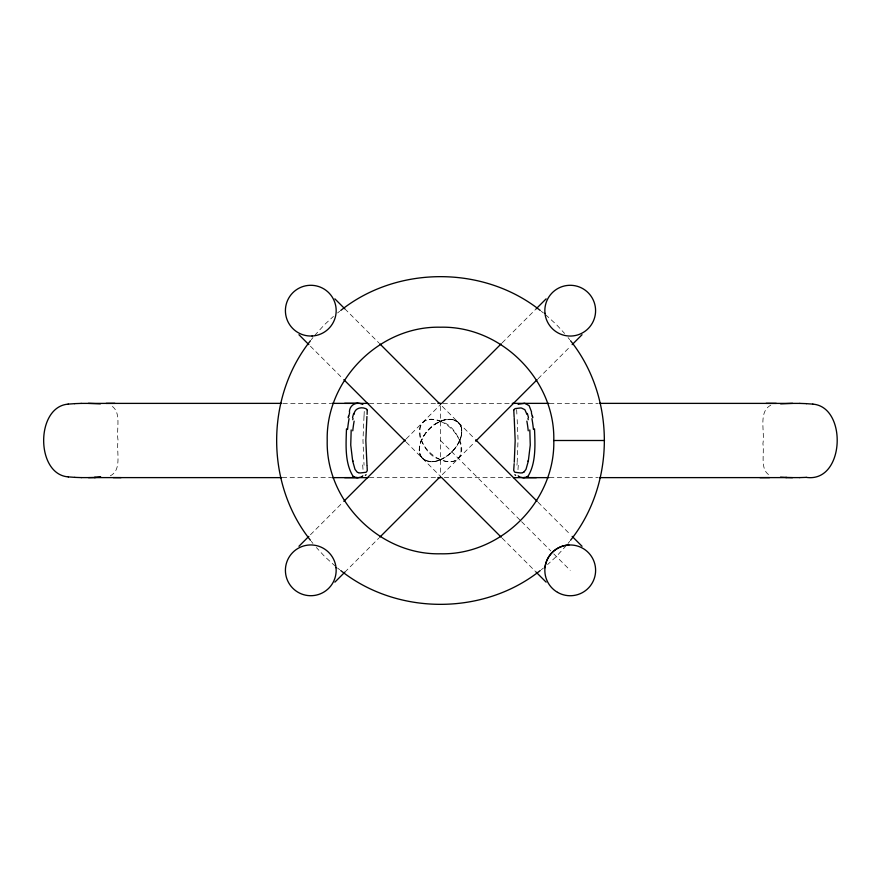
<?xml version="1.0" encoding="UTF-8"?>
<svg xmlns="http://www.w3.org/2000/svg" width="881" height="881" viewBox="0 0 881 881"><rect width="100%" height="100%" fill="white"/><g stroke="black" fill="none" stroke-linecap="round" stroke-linejoin="round"><path stroke-width="0.66" stroke-dasharray="4.41 3.3" d="M516.64 409.665L517.037 416.878M517.169 462.514L518.039 439.531L517.081 417.363M516.949 465.223L517.114 463.208M364.051 415.843L364.36 409.665M364.018 416.184L362.961 440.5L364.051 465.223M459.331 441.26L458.252 443.407A22.477 12.312 -45 0 1 443.385 458.274L441.249 459.342M311.301 339.67L312.953 337.555M568.047 543.445L569.699 541.33M314.649 335.485L324.582 324.582L333.447 316.4M566.351 545.515L556.418 556.418L547.553 564.6M310.431 534.778L342.94 502.247M406.207 438.903L439.707 405.37M502.148 342.874L536.232 308.757M344.768 572.243L378.852 538.126M442.24 474.672L474.793 442.097M538.06 378.753L570.569 346.222M337.555 312.953L339.67 311.301M541.33 569.699L543.445 568.047M437.615 422.737C422.979 428.607 406.868 461.611 433.705 461.578A28.599 15.671 -45 0 0 435.82 461.215L437.978 460.62A26.265 14.382 -45 0 0 440.159 459.816C449.541 455.741 457.283 447.713 460.62 438A27.366 14.988 -45 0 0 461.215 435.842L461.589 433.727A29.899 16.376 -45 0 0 461.732 431.69C462.679 418.057 446.028 416.713 437.615 422.737L439.751 421.658A27.818 15.241 -45 0 1 449.321 419.29L451.248 419.356A31.716 17.367 -45 0 1 453.021 419.642L458.461 422.561M110.312 475.817C122.426 469.782 116.083 451.579 118.109 440.5C115.874 429.62 122.558 410.987 110.191 405.161M770.809 405.161C757.979 411.945 765.104 431.712 762.902 443.694C764.697 453.913 759.235 470.597 770.688 475.817M282.966 403.366L330.992 403.366M369.392 403.366L436.569 403.366M443.055 403.366L510.925 403.366M549.59 403.366L598.034 403.366M282.361 477.634L331.025 477.634M369.414 477.634L436.569 477.634M444.321 477.634L510.903 477.634M549.557 477.634L597.979 477.634M453.021 419.642L451.248 419.356A31.033 17.003 -45 0 0 449.332 419.268C437.196 420.061 426.833 429.135 421.669 439.74A27.818 15.241 -45 0 0 419.279 449.299L420.116 454.629L422.539 458.439M441.249 421.658C408.266 408.421 418.244 454.012 439.751 459.342C472.734 472.579 462.756 426.988 441.249 421.658L443.385 422.748A22.477 12.312 45 0 1 458.274 437.593L459.331 439.74M439.751 459.342L437.615 458.252A22.477 12.312 45 0 1 422.726 443.407L421.669 441.26M541.33 311.301L543.445 312.953M337.555 568.047L339.67 569.699M545.515 314.649L556.418 324.582L564.6 333.447M335.485 566.351L324.582 556.418L316.4 547.553M344.768 308.757L378.852 342.874M442.24 406.328L474.793 438.903M538.06 502.247L570.569 534.778M440.5 440.5L520.594 520.671M521.574 521.651L550.801 550.911M553.786 553.896L570.205 570.326M310.431 346.222L342.94 378.753M406.207 442.097L439.707 475.63M502.148 538.126L536.232 572.243M568.047 337.555L569.699 339.67M311.301 541.33L312.953 543.445M440.5 406.207L440.5 474.551M437.758 422.605A22.543 12.345 -45 0 0 422.759 437.593L420.38 443L419.268 449.31A31.187 17.08 -45 0 0 419.631 452.999M420.854 456.149A33.137 18.149 -45 0 1 419.697 453.076M420.81 456.116A33.39 18.292 -45 0 0 424.906 460.212A33.137 18.149 -45 0 0 427.979 461.358A31.077 17.025 -45 0 0 431.668 461.732A29.899 16.376 -45 0 0 433.705 461.578L435.82 461.215A27.366 14.988 -45 0 0 437.978 460.62L440.159 459.816A24.316 13.314 -45 0 0 444.431 457.657A23.071 12.642 -45 0 0 448.385 454.926A21.926 12.015 -45 0 0 454.915 448.396A23.071 12.642 -45 0 0 457.646 444.453A23.71 12.995 -45 0 0 458.825 442.339A24.723 13.545 -45 0 0 459.816 440.181A26.265 14.382 -45 0 0 460.62 438L461.215 435.842A28.599 15.671 -45 0 0 461.589 433.727L461.732 431.69A31.077 17.025 -45 0 0 461.369 428.001A33.137 18.149 -45 0 0 460.223 424.928A33.39 18.292 -45 0 0 456.127 420.832A33.137 18.149 -45 0 0 453.098 419.708M441.205 459.618A30.912 16.937 -45 0 1 422.737 458.252M458.263 422.759A30.912 16.937 -45 0 1 459.618 441.216M441.205 421.382A30.912 16.937 45 0 0 422.737 422.748A30.912 16.937 45 0 0 421.382 441.216M459.618 439.784A30.912 16.937 45 0 1 458.263 458.241A30.912 16.937 45 0 1 439.795 459.618M517.984 469.705A23.853 4.768 -83.9 0 1 518.347 464.959M362.653 464.959A23.853 4.768 83.9 0 1 363.016 469.705"/><path stroke-width="1.32" d="M570.525 340.727C615.61 397.21 615.61 483.79 570.525 540.273M553.786 440.5C555.305 501.135 501.135 555.305 440.5 553.786C379.865 555.305 325.695 501.135 327.214 440.5C325.695 379.865 379.865 325.695 440.5 327.214C501.135 325.695 555.305 379.865 553.786 440.5L604.52 440.5M367.113 414.367L367.234 410.194M514.273 462.228L515.176 440.5L514.218 418.134M514.152 463.681L513.711 470.333L514.493 471.919A66.725 15.065 -81.3 0 0 515.176 472.304L521.034 472.998A174.075 39.381 -80.9 0 0 522.587 472.601M366.925 416.526L365.824 440.5L366.992 465.333M346.486 428.838C345.991 444.465 344.57 462.988 353.237 476.566M351.189 429.939L350.737 445.07L352.62 460.631M513.777 410.15L514.13 417.154M528.38 460.631L530.263 445.07L529.811 429.939M348.138 417.671L348.424 416.25M352.752 419.686L353.028 418.409M528.182 461.611L525.99 469.386L523.876 472.106M349.405 412.077C349.35 405.381 356.045 401.34 361.937 404.082A76.911 17.356 -82.2 0 1 362.829 404.456M354.063 414.378C354.327 408.476 360.913 406.537 365.604 408.575A72.87 16.464 -81.2 0 1 366.441 408.993L367.146 409.907M513.854 409.907L514.57 409.026A73.057 16.508 81.2 0 1 515.396 408.564L520.704 407.958A182.675 41.319 80.9 0 1 521.629 408.101L524.878 409.698L526.937 414.378M310.475 340.727C265.39 397.221 265.39 483.79 310.475 540.273M366.1 474.672L365.362 475.399M298.956 546.275L308.846 536.364M343.832 501.344L405.293 439.828M441.623 403.465L501.245 343.777M536.232 308.757L546.132 298.846M334.868 582.154L344.768 572.243M379.755 537.223L439.377 477.535M475.707 441.172L537.168 379.656M572.154 344.636L582.044 334.725M340.727 310.475C397.221 265.39 483.779 265.39 540.273 310.475M540.273 570.525C483.779 615.61 397.221 615.61 340.727 570.525M527.84 476.522C536.232 463.274 535.119 444.365 534.514 428.838M362.168 476.808L358.501 477.634L344.625 477.634M526.717 477.039L526.409 477.139A175.782 39.81 -81.1 0 1 524.823 477.447M522.587 472.645L523.039 472.491A66.493 15.076 -81.2 0 0 523.876 472.095M524.823 477.513L523.116 477.645M68.134 404.126L74.72 403.641M806.181 477.37C844.868 483.118 847.709 406.747 812.778 404.126M100.819 477.128L94.333 477.469L100.478 477.128M74.621 403.641L81.217 403.399M799.684 477.601L806.269 477.37M792.625 403.366L780.632 403.861M88.485 477.634L95.39 477.469M106.116 403.399L114.893 403.366M759.962 477.634L769.609 477.601M344.592 403.366L358.071 403.355M81.118 403.399L281.623 403.366M332.005 403.366L368.027 403.366M437.879 403.366L440.5 403.366M512.257 403.366L548.995 403.366M599.377 403.366L799.882 403.399M100.368 403.861L88.375 403.366M68.244 404.126C35.438 406.559 35.471 474.628 68.366 476.885M780.522 477.128L786.766 477.469M81.228 477.601L281.678 477.634M332.038 477.634L368.049 477.634M437.879 477.634L440.5 477.634M513.557 477.634L548.962 477.634M599.322 477.634L799.772 477.601M536.375 477.634L522.499 477.634L518.832 476.808M113.242 477.601L121.038 477.634M766.107 403.366L776.326 403.399M357.884 477.645L356.177 477.513M785.687 477.469L792.515 477.634M799.805 403.399L806.379 403.641M74.731 477.37L81.338 477.601M68.255 476.885L74.841 477.37M806.291 403.641L812.866 404.126M524.173 403.41L519.063 404.082A77.154 17.411 82.2 0 0 518.171 404.456M525.428 403.608L529.151 405.7L531.595 412.077M358.413 472.645L357.961 472.491A66.493 15.076 81.2 0 1 357.124 472.095L355.01 469.386L352.818 461.611M354.283 477.039L354.591 477.139A175.782 39.81 81.1 0 0 356.177 477.447M515.638 475.399L514.9 474.672M334.868 298.846L344.768 308.757M379.755 343.777L439.377 403.465M475.707 439.828L537.168 501.344M572.154 536.364L582.044 546.275M298.956 334.725L308.846 344.636M343.832 379.656L405.293 441.172M441.623 477.535L501.245 537.223M536.232 572.243L546.132 582.154M527.972 418.409L528.248 419.686M532.576 416.25L532.862 417.671M367.058 465.983L367.278 470.509L366.507 471.919A66.725 15.065 81.3 0 1 365.824 472.304L359.966 472.998A174.075 39.381 80.9 0 1 358.413 472.601M440.5 403.443L440.5 404.786M440.5 476.192L440.5 477.579M544.954 567.716A25.472 25.472 0 0 1 568.928 544.976M528.204 460.444A50.713 21.243 -89.5 0 1 528.005 461.413M526.86 421.118A56.23 23.963 -89.9 0 1 528.237 430.82M527.29 413.409A27.212 9.14 86.9 0 1 528.446 417.583M518.887 476.412A68.068 15.142 -84 0 1 518.193 475.795M527.785 476.368A73.409 16.75 -82.1 0 1 526.739 476.896M531.926 418.662A62.342 26.452 -89.8 0 1 533.434 429.454M531.364 412.726A33.115 9.118 85.5 0 1 532.3 416.801M524.162 403.366A184.14 41.715 81.3 0 1 525.417 403.542M352.995 461.413A50.713 21.243 89.5 0 1 352.796 460.444M352.763 430.82A56.23 23.963 89.9 0 1 354.14 421.118M352.554 417.583A27.212 9.14 -86.9 0 1 353.71 413.409M362.807 475.795A68.068 15.142 84 0 1 362.113 476.412M354.261 476.896A73.409 16.75 82.1 0 1 353.215 476.368M347.566 429.454A62.342 26.452 89.8 0 1 349.074 418.662M348.7 416.801A33.115 9.118 -85.5 0 1 349.636 412.726M557.519 592.329A25.384 25.384 0 0 0 595.611 570.37A25.384 25.384 0 0 0 557.541 548.367A25.384 25.384 0 0 0 557.519 592.329M336.046 567.716A25.472 25.472 0 0 0 312.072 544.976A25.373 25.373 0 0 0 285.411 570.359A25.373 25.373 0 0 0 312.105 595.677A25.373 25.373 0 0 0 336.024 567.716M312.072 336.024A25.472 25.472 0 0 0 336.046 313.284A25.373 25.373 0 0 0 312.105 285.323A25.373 25.373 0 0 0 285.411 310.641A25.373 25.373 0 0 0 312.072 335.991M544.954 313.284A25.472 25.472 0 0 0 568.928 336.024A25.373 25.373 0 0 0 595.589 310.641A25.373 25.373 0 0 0 568.895 285.323A25.373 25.373 0 0 0 544.976 313.284"/></g></svg>
